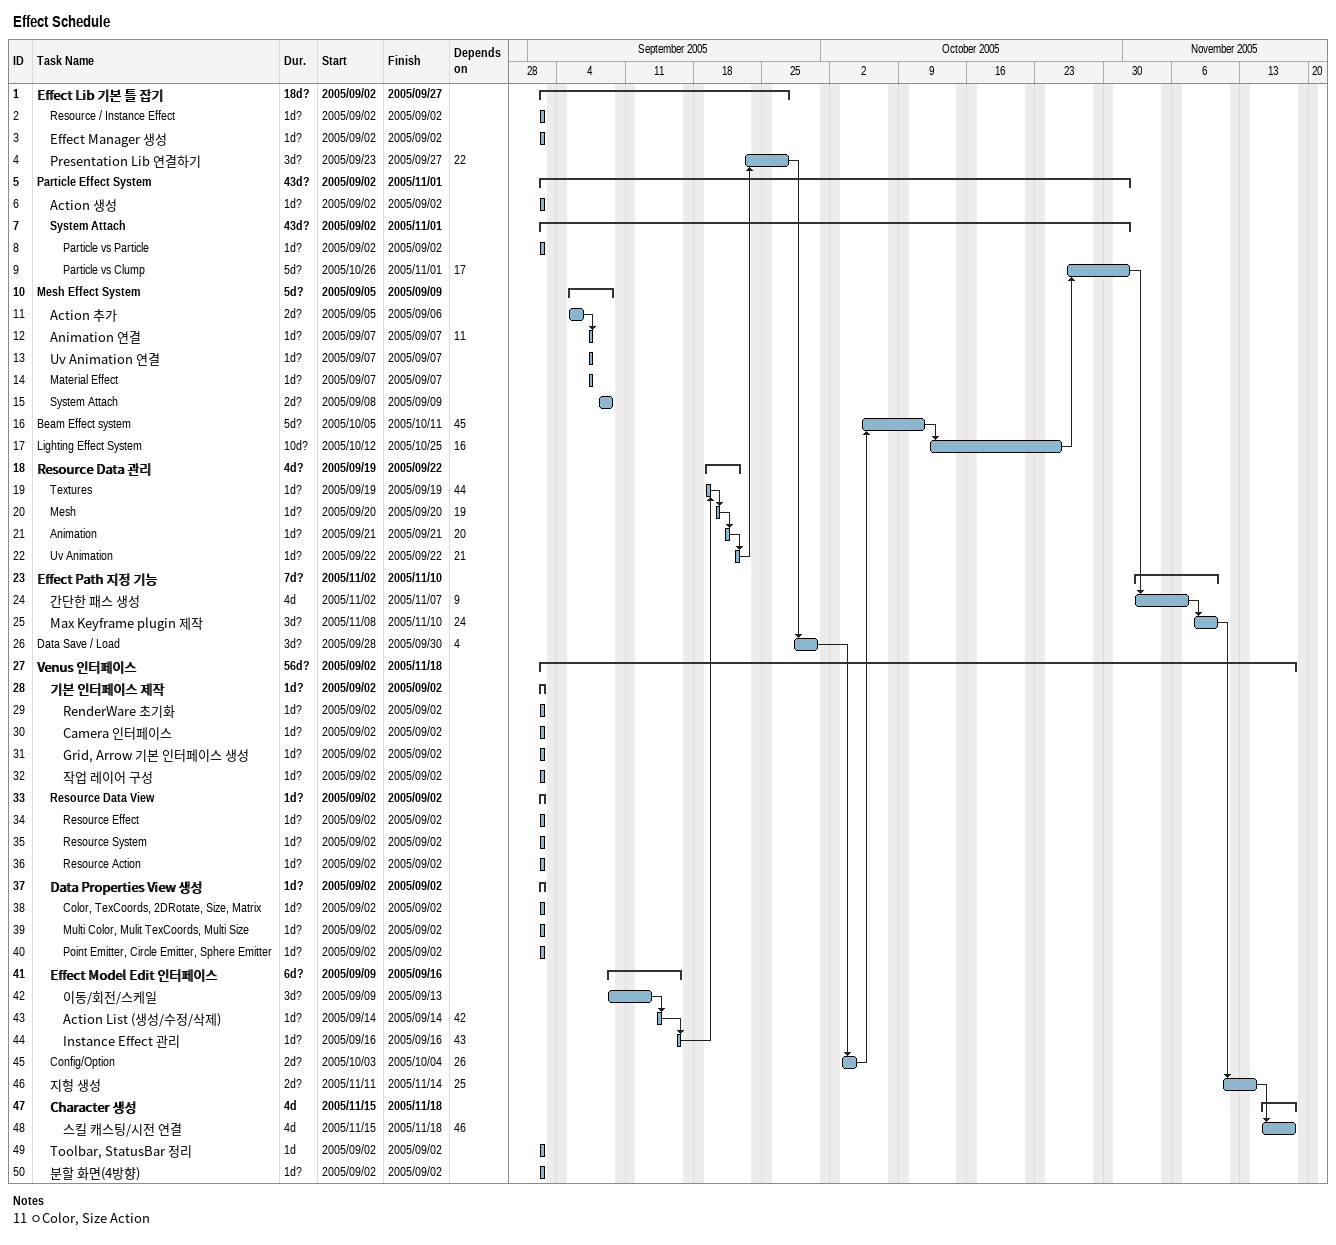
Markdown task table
Effect Schedule

| ID | Level | Task | Duration | Start | Finish | Predecessors |
|---|---|---|---|---|---|---|
| 1 | 1 | **Effect Lib 기본 틀 잡기** | 18d? | 2005-09-02 | 2005-09-27 |  |
| 2 | 2 | Resource / Instance Effect | 1d? | 2005-09-02 | 2005-09-02 |  |
| 3 | 2 | Effect Manager 생성 | 1d? | 2005-09-02 | 2005-09-02 |  |
| 4 | 2 | Presentation Lib 연결하기 | 3d? | 2005-09-23 | 2005-09-27 | 22 |
| 5 | 1 | **Particle Effect System** | 43d? | 2005-09-02 | 2005-11-01 |  |
| 6 | 2 | Action 생성 | 1d? | 2005-09-02 | 2005-09-02 |  |
| 7 | 2 | **System Attach** | 43d? | 2005-09-02 | 2005-11-01 |  |
| 8 | 3 | Particle vs Particle | 1d? | 2005-09-02 | 2005-09-02 |  |
| 9 | 3 | Particle vs Clump | 5d? | 2005-10-26 | 2005-11-01 | 17 |
| 10 | 1 | **Mesh Effect System** | 5d? | 2005-09-05 | 2005-09-09 |  |
| 11 | 2 | Action 추가 | 2d? | 2005-09-05 | 2005-09-06 |  |
| 12 | 2 | Animation 연결 | 1d? | 2005-09-07 | 2005-09-07 | 11 |
| 13 | 2 | Uv Animation 연결 | 1d? | 2005-09-07 | 2005-09-07 |  |
| 14 | 2 | Material Effect | 1d? | 2005-09-07 | 2005-09-07 |  |
| 15 | 2 | System Attach | 2d? | 2005-09-08 | 2005-09-09 |  |
| 16 | 1 | Beam Effect system | 5d? | 2005-10-05 | 2005-10-11 | 45 |
| 17 | 1 | Lighting Effect System | 10d? | 2005-10-12 | 2005-10-25 | 16 |
| 18 | 1 | **Resource Data 관리** | 4d? | 2005-09-19 | 2005-09-22 |  |
| 19 | 2 | Textures | 1d? | 2005-09-19 | 2005-09-19 | 44 |
| 20 | 2 | Mesh | 1d? | 2005-09-20 | 2005-09-20 | 19 |
| 21 | 2 | Animation | 1d? | 2005-09-21 | 2005-09-21 | 20 |
| 22 | 2 | Uv Animation | 1d? | 2005-09-22 | 2005-09-22 | 21 |
| 23 | 1 | **Effect Path 지정 기능** | 7d? | 2005-11-02 | 2005-11-10 |  |
| 24 | 2 | 간단한 패스 생성 | 4d | 2005-11-02 | 2005-11-07 | 9 |
| 25 | 2 | Max Keyframe plugin 제작 | 3d? | 2005-11-08 | 2005-11-10 | 24 |
| 26 | 1 | Data Save / Load | 3d? | 2005-09-28 | 2005-09-30 | 4 |
| 27 | 1 | **Venus 인터페이스** | 56d? | 2005-09-02 | 2005-11-18 |  |
| 28 | 2 | **기본 인터페이스 제작** | 1d? | 2005-09-02 | 2005-09-02 |  |
| 29 | 3 | RenderWare 초기화 | 1d? | 2005-09-02 | 2005-09-02 |  |
| 30 | 3 | Camera 인터페이스 | 1d? | 2005-09-02 | 2005-09-02 |  |
| 31 | 3 | Grid, Arrow 기본 인터페이스 생성 | 1d? | 2005-09-02 | 2005-09-02 |  |
| 32 | 3 | 작업 레이어 구성 | 1d? | 2005-09-02 | 2005-09-02 |  |
| 33 | 2 | **Resource Data View** | 1d? | 2005-09-02 | 2005-09-02 |  |
| 34 | 3 | Resource Effect | 1d? | 2005-09-02 | 2005-09-02 |  |
| 35 | 3 | Resource System | 1d? | 2005-09-02 | 2005-09-02 |  |
| 36 | 3 | Resource Action | 1d? | 2005-09-02 | 2005-09-02 |  |
| 37 | 2 | **Data Properties View 생성** | 1d? | 2005-09-02 | 2005-09-02 |  |
| 38 | 3 | Color, TexCoords, 2DRotate, Size, Matrix | 1d? | 2005-09-02 | 2005-09-02 |  |
| 39 | 3 | Multi Color, Mulit TexCoords, Multi Size | 1d? | 2005-09-02 | 2005-09-02 |  |
| 40 | 3 | Point Emitter, Circle Emitter, Sphere Emitter | 1d? | 2005-09-02 | 2005-09-02 |  |
| 41 | 2 | **Effect Model Edit 인터페이스** | 6d? | 2005-09-09 | 2005-09-16 |  |
| 42 | 3 | 이동/회전/스케일 | 3d? | 2005-09-09 | 2005-09-13 |  |
| 43 | 3 | Action List (생성/수정/삭제) | 1d? | 2005-09-14 | 2005-09-14 | 42 |
| 44 | 3 | Instance Effect 관리 | 1d? | 2005-09-16 | 2005-09-16 | 43 |
| 45 | 2 | Config/Option | 2d? | 2005-10-03 | 2005-10-04 | 26 |
| 46 | 2 | 지형 생성 | 2d? | 2005-11-11 | 2005-11-14 | 25 |
| 47 | 2 | **Character 생성** | 4d | 2005-11-15 | 2005-11-18 |  |
| 48 | 3 | 스킬 캐스팅/시전 연결 | 4d | 2005-11-15 | 2005-11-18 | 46 |
| 49 | 2 | Toolbar, StatusBar 정리 | 1d | 2005-09-02 | 2005-09-02 |  |
| 50 | 2 | 분할 화면(4방향) | 1d? | 2005-09-02 | 2005-09-02 |  |

Notes
- 11: ㅇ Color, Size Action
